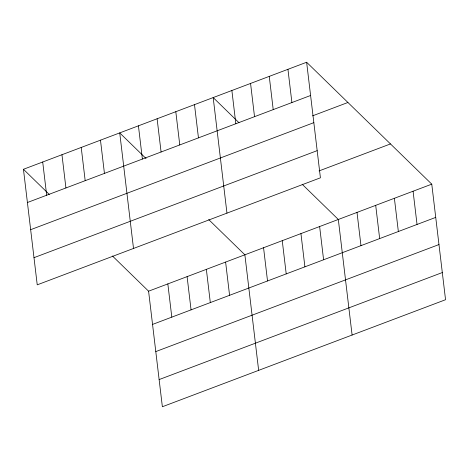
<?xml version="1.0" encoding="UTF-8"?>
<svg xmlns="http://www.w3.org/2000/svg" width="469" height="469" viewBox="0 0 469 469"><rect width="100%" height="100%" fill="white"/><g stroke="black" fill="none" stroke-linecap="round" stroke-linejoin="round"><path stroke-width="0.7" d="M306.632 62.254L320.415 177.815L37.233 284.841L23.45 169.28L306.632 62.254L431.767 184.159L445.55 299.72L162.368 406.746L148.585 291.185L112.454 255.986M27.413 202.514L310.595 95.488M312.553 115.849L347.928 102.482M30.655 229.687L313.837 122.655M33.991 257.674L317.173 150.649M319.055 170.921L390.478 143.93M148.585 291.185L431.767 184.159M152.548 324.419L435.73 217.393M155.79 351.586L438.972 244.56M159.126 379.579L442.308 272.553M238.991 122.714L213.184 97.57L226.961 213.137M302.188 184.276L338.319 219.474L352.102 335.036M146.058 158.534L119.73 132.891L133.513 248.453M208.734 219.598L244.871 254.796L258.648 370.358M23.45 169.28L49.257 194.424M413.078 191.223L417.041 224.458M394.388 198.281L398.351 231.522M375.698 205.346L379.661 238.586M357.009 212.41L360.972 245.65M319.629 226.539L323.592 259.773M287.943 69.318L291.906 102.553M300.94 233.603L304.903 266.838M269.253 76.383L273.216 109.617M282.25 240.667L286.213 273.902M250.563 83.447L254.526 116.681M263.56 247.732L267.523 280.966M231.874 90.505L235.837 123.746M225.612 262.071L229.576 295.306M194.494 104.634L198.457 137.874M206.354 269.353L210.317 302.587M175.805 111.698L179.768 144.933M187.096 276.628L191.059 309.862M157.115 118.763L161.078 151.997M167.843 283.903L171.806 317.144M138.425 125.827L142.388 159.061M100.477 140.167L104.44 173.407M81.219 147.448L85.182 180.682M61.961 154.723L65.924 187.963M42.708 162.004L46.671 195.239"/></g></svg>
